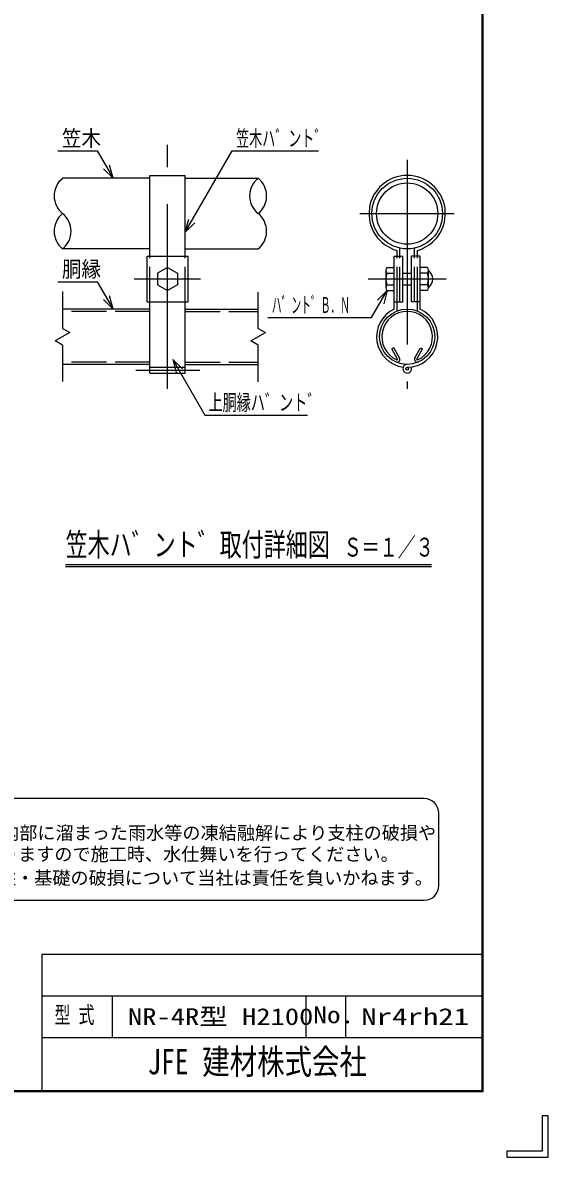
# Model space of a CAD drawing. Units: millimetres, scale not verified, with parts at other scales. Extents: x -4425 to 4425, y -3150 to 3150.
# Drawn here: x 2615 to 4425, y -3150 to 754 of the extents above; entities that cross this region are included whole.
import ezdxf
from ezdxf.enums import TextEntityAlignment as Align

# ---------------------------------------------------------------- set-up
doc = ezdxf.new("R2010")
doc.units = ezdxf.units.MM
doc.header["$LTSCALE"] = 20
doc.linetypes.add('DASHED', pattern=[7.5, 6, -1.5])
doc.linetypes.add('USER1', pattern=[50.8, 31.75, -6.35, 6.35, -6.35])
for name, color, linetype, lineweight in [('0-0_1', 7, 'Continuous', 25), ('0-5_WAKU', 7, 'Continuous', 25), ('0-6_D-TTL-TXT', 2, 'Continuous', 25)]:
    doc.layers.add(name, color=color, linetype=linetype, lineweight=lineweight)
doc.styles.add('ＭＳ ゴシック', font='')
doc.styles.get('ＭＳ ゴシック').set_extended_font_data('MS Gothic')

msp = doc.modelspace()

# ---------------------------------------------------------------- linework, layer by layer
at = {"layer": '0-0_1', "color": 2}
for p, q in [((2736.15, 313.12), (2871.55, 313.12)), ((2871.55, 313.12), (2925.94, 218.92)), ((3174.51, 33.16), (3336.15, 313.12)), ((3336.15, 313.12), (3633.66, 313.12)), ((2925.94, 218.92), (2892.99, 251.86)), ((2925.94, 218.92), (2913.88, 263.92)), ((3174.51, 33.16), (3186.57, 78.16)), ((3174.51, 33.16), (3207.45, 66.1)), ((2736.15, -136.88), (2871.55, -136.88)), ((2871.55, -136.88), (2925.94, -231.08)), ((2752.23, -170.84), (2752.23, -297.47)), ((2925.94, -231.08), (2913.88, -186.08)), ((3425.54, -297.47), (3425.54, -172.41)), ((3816.45, -260.36), (3870.02, -167.58)), ((3870.02, -167.58), (3837.07, -200.53)), ((3870.02, -167.58), (3857.96, -212.58)), ((2925.94, -231.08), (2892.99, -198.14)), ((3458.87, -260.36), (3816.45, -260.36)), ((2777.23, -311.9), (2727.23, -340.77)), ((2752.23, -297.47), (2777.23, -311.9)), ((3400.54, -340.77), (3450.54, -311.9)), ((3425.54, -297.47), (3450.54, -311.9)), ((2752.23, -355.2), (2727.23, -340.77)), ((3425.54, -355.2), (3400.54, -340.77)), ((2752.23, -355.2), (2752.23, -480.26)), ((3425.54, -481.83), (3425.54, -355.2)), ((3131.73, -404.18), (3242.35, -595.77)), ((3131.73, -404.18), (3164.68, -437.12)), ((3131.73, -404.18), (3143.79, -449.18)), ((3242.35, -595.77), (3595.84, -595.77))]:
    msp.add_line(p, q, dxfattribs=at)
at = {"layer": '0-0_1', "color": 3, "linetype": 'USER1'}
for p, q in [((3113.89, -505.31), (3113.89, 334.49)), ((3938.89, 282.16), (3938.89, -505.31)), ((3776.23, 97.42), (4100.36, 97.42)), ((2998.61, -127.58), (3227.16, -127.58)), ((3805.06, -127.58), (4072.72, -127.58)), ((3004.84, -441.58), (3225.09, -441.58))]:
    msp.add_line(p, q, dxfattribs=at)
at = {"layer": '0-0_1'}
for p, q in [((3053.26, 218.92), (2752.23, 218.92)), ((3053.26, -49.08), (3053.26, 228.92)), ((3053.26, 228.92), (3174.51, 228.92)), ((3174.51, -49.08), (3174.51, 228.92)), ((3174.51, 218.92), (3425.54, 218.92)), ((3053.26, -24.08), (2752.23, -24.08)), ((3174.51, -24.08), (3425.54, -24.08)), ((3903.89, -49.08), (3903.89, -29.34)), ((3913.89, -49.08), (3913.89, -21.48)), ((3963.89, -49.08), (3963.89, -21.48)), ((3973.89, -49.08), (3973.89, -29.34)), ((3043.26, -49.08), (3184.51, -49.08)), ((3043.26, -206.08), (3043.26, -49.08)), ((3184.51, -206.08), (3184.51, -49.08)), ((3893.89, -231.19), (3893.89, -49.08)), ((3893.89, -49.08), (3923.89, -49.08)), ((3923.89, -206.08), (3923.89, -49.08)), ((3953.89, -206.08), (3953.89, -49.08)), ((3983.89, -49.08), (3953.89, -49.08)), ((3983.89, -231.19), (3983.89, -49.08)), ((3113.89, -87.58), (3079.25, -107.58)), ((3079.25, -107.58), (3079.25, -147.58)), ((3113.89, -87.58), (3148.53, -107.58)), ((3148.53, -107.58), (3148.53, -147.58)), ((3865.71, -97.58), (3865.71, -157.58)), ((3869.14, -87.58), (3893.89, -87.58)), ((3869.14, -107.58), (3893.89, -107.58)), ((3923.89, -107.58), (3953.89, -107.58)), ((4008.63, -87.58), (3983.89, -87.58)), ((4008.63, -107.58), (3983.89, -107.58)), ((4012.07, -157.58), (4012.07, -97.58)), ((3079.25, -147.58), (3113.89, -167.58)), ((3148.53, -147.58), (3113.89, -167.58)), ((3869.14, -147.58), (3893.89, -147.58)), ((3923.89, -147.58), (3953.89, -147.58)), ((4008.63, -147.58), (3983.89, -147.58)), ((3869.14, -167.58), (3893.89, -167.58)), ((4008.63, -167.58), (3983.89, -167.58)), ((3053.26, -231.08), (2752.23, -231.08)), ((3043.26, -206.08), (3053.26, -206.08)), ((3053.26, -451.58), (3053.26, -206.08)), ((3174.51, -451.58), (3174.51, -206.08)), ((3174.51, -206.08), (3184.51, -206.08)), ((3174.51, -231.08), (3425.54, -231.08)), ((3893.89, -206.08), (3923.89, -206.08)), ((3903.89, -237.75), (3903.89, -206.08)), ((3983.89, -206.08), (3953.89, -206.08)), ((3973.89, -237.75), (3973.89, -206.08)), ((3892.55, -364.43), (3885.62, -368.43)), ((3905.62, -403.07), (3885.62, -368.43)), ((3912.55, -399.07), (3892.55, -364.43)), ((3965.23, -399.07), (3985.23, -364.43)), ((3972.15, -403.07), (3992.15, -368.43)), ((3985.23, -364.43), (3992.15, -368.43)), ((3053.26, -421.58), (2752.23, -421.58)), ((3174.51, -421.58), (3425.54, -421.58)), ((3053.26, -431.58), (3174.51, -431.58)), ((3053.26, -451.58), (3174.51, -451.58)), ((3113.89, -451.58), (3113.89, -431.58)), ((2762.72, -1109.87), (4022.72, -1109.87)), ((2762.72, -1117.37), (4022.72, -1117.37))]:
    msp.add_line(p, q, dxfattribs=at)
at = {"layer": '0-0_1', "color": 8, "linetype": 'DASHED'}
for p, q in [((3053.26, -206.08), (3053.26, -49.08)), ((3174.51, -206.08), (3174.51, -49.08)), ((3903.89, -206.08), (3903.89, -49.08)), ((3913.89, -206.08), (3913.89, -49.08)), ((3963.89, -206.08), (3963.89, -49.08)), ((3973.89, -206.08), (3973.89, -49.08)), ((3053.26, -206.08), (3174.51, -206.08)), ((3053.26, -239.08), (2752.23, -239.08)), ((3174.51, -239.08), (3425.54, -239.08)), ((3053.26, -413.58), (2752.23, -413.58)), ((3174.51, -413.58), (3425.54, -413.58))]:
    msp.add_line(p, q, dxfattribs=at)
at = {"layer": '0-0_1'}
for centre, radius in [((3938.89, 97.42), 121.5), ((3938.89, 97.42), 105.5), ((3938.89, -326.33), 95.25), ((3938.89, -436.58), 5)]:
    msp.add_circle(centre, radius, dxfattribs=at)
for centre, radius, start, end in [((2800.93, 158.17), 77.86, 128.71809, 231.2822), ((3474.24, 158.17), 77.86, 128.71809, 231.2822), ((3376.84, 158.17), 77.86, 308.71795, 51.28205), ((3938.89, 97.42), 131.5, 285.43574, 254.56439), ((2800.93, 36.67), 77.86, 128.71809, 231.2822), ((2703.53, 36.67), 77.86, 308.71795, 51.28205), ((3376.84, 36.67), 77.86, 308.71795, 51.28205), ((3881.99, -97.58), 16.29, 142.12123, 217.87906), ((3925.71, -127.58), 60, 160.5289, 199.47138), ((3995.78, -97.58), 16.29, 322.12109, 37.87891), ((3952.07, -127.58), 60, 340.52876, 19.47124), ((3989.57, -127.58), 37.5, 306.86985, 53.13015), ((3881.99, -157.58), 16.29, 142.12123, 217.87906), ((3995.78, -157.58), 16.29, 322.12109, 37.87891), ((3938.89, -326.33), 105.25, 115.3124, 262.47274), ((3938.89, -326.33), 105.25, 270, 64.68775), ((3938.89, -326.33), 87.25, 294.23979, 245.76035), ((3903.89, -404.07), 10, 245.76007, 30.00003), ((3903.89, -404.07), 2, 245.76007, 30.00003), ((3938.89, -436.58), 15, 90, 23.19157), ((3973.89, -404.07), 10, 150.00012, 294.24009), ((3973.89, -404.07), 2, 150.00012, 294.24009)]:
    msp.add_arc(centre, radius, start, end, dxfattribs=at)
at = {"layer": '0-5_WAKU'}
for p, q in [((2681.5, -2450.93), (4195.95, -2450.93)), ((2681.5, -2921), (2681.5, -2450.93)), ((2681.5, -2594.18), (4195.95, -2594.18)), ((2923.68, -2737.43), (2923.68, -2594.18)), ((3591.14, -2737.43), (3591.14, -2594.18)), ((3727.22, -2737.43), (3727.22, -2594.18)), ((2681.5, -2737.43), (4195.95, -2737.43)), ((4403.46, -3006.75), (4403.46, -3128.51)), ((4281.7, -3150), (4424.95, -3150))]:
    msp.add_line(p, q, dxfattribs=at)
msp.add_lwpolyline([(-4050.05, 2925), (4199.95, 2925), (4199.95, -2925), (-4050.05, -2925)], close=True, dxfattribs=at)
for points in [[(4197.95, 2923), (4197.95, -2923), (-4048.05, -2923)], [(4195.95, 2921), (4195.95, -2921), (-4046.05, -2921)], [(4424.95, -3150), (4424.95, -3006.75), (4403.46, -3006.75)], [(4403.46, -3128.51), (4281.7, -3128.51), (4281.7, -3150)]]:
    msp.add_lwpolyline(points, dxfattribs=at)
at = {"layer": '0-6_D-TTL-TXT'}
for p, q in [((3997.75, -1915.48), (1552.2, -1915.48)), ((4047.75, -2215.48), (4047.75, -1965.48)), ((1552.2, -2265.48), (3997.75, -2265.48))]:
    msp.add_line(p, q, dxfattribs=at)
for centre, start, end in [((3997.75, -1965.48), 0, 90), ((3997.75, -2215.48), 270, 0)]:
    msp.add_arc(centre, 50, start, end, dxfattribs=at)

# ---------------------------------------------------------------- texts
at = {"layer": '0-0_1', "style": 'ＭＳ ゴシック'}
for s, height, width, p in [('笠木', 54.84, 0.9, (2749.96, 312.57)), ('笠木ハ゛ント゛', 54.84, 0.6, (3349.96, 312.57)), ('胴縁', 54.84, 0.9, (2749.96, -137.43)), ('ハ゛ント゛Ｂ．Ｎ', 54.84, 0.45, (3472.69, -260.91)), ('上胴縁ハ゛ント゛', 54.84, 0.65, (3254.61, -596.32)), ('笠木ハ゛ント゛取付詳細図', 79.38, 0.7, (2762.72, -1105.13)), ('Ｓ＝１／３', 64.96, 0.7, (3720.22, -1102.36))]:
    msp.add_text(s, height=height, dxfattribs=dict(at, width=width)).set_placement(p, align=Align.BOTTOM_LEFT)
at = {"layer": '0-5_WAKU', "style": 'ＭＳ ゴシック'}
for s, height, width, p in [('型 式', 57.73, 0.7, (2724.25, -2706.02)), ('NR-4R型 H2100', 57.73, 1.25, (2977.33, -2711.99)), ('No.', 57.73, 1.2, (3615.49, -2706.02)), ('Nr4rh21', 57.73, 1.35, (3780.87, -2711.99)), ('JFE 建材株式会社', 86.59, 0.8, (3044.67, -2890.18))]:
    msp.add_text(s, height=height, dxfattribs=dict(at, width=width)).set_placement(p, align=Align.BOTTOM_LEFT)
at = {"layer": '0-6_D-TTL-TXT', "color": 7, "style": 'ＭＳ ゴシック'}
for s, p in [('凍結の恐れがある場所への設置は、内部に溜まった雨水等の凍結融解により支柱の破損や', (1542.38, -2070.16)), ('コンクリート基礎の破損の恐れがありますので施工時、水仕舞いを行ってください。', (1538.27, -2143.58)), ('施工による水仕舞い不備で起こる支柱・基礎の破損について当社は責任を負いかねます。 ', (1531.28, -2225.07))]:
    msp.add_text(s, height=45.75, dxfattribs=at).set_placement(p, align=Align.BOTTOM_LEFT)

doc.saveas('drawing.dxf')
